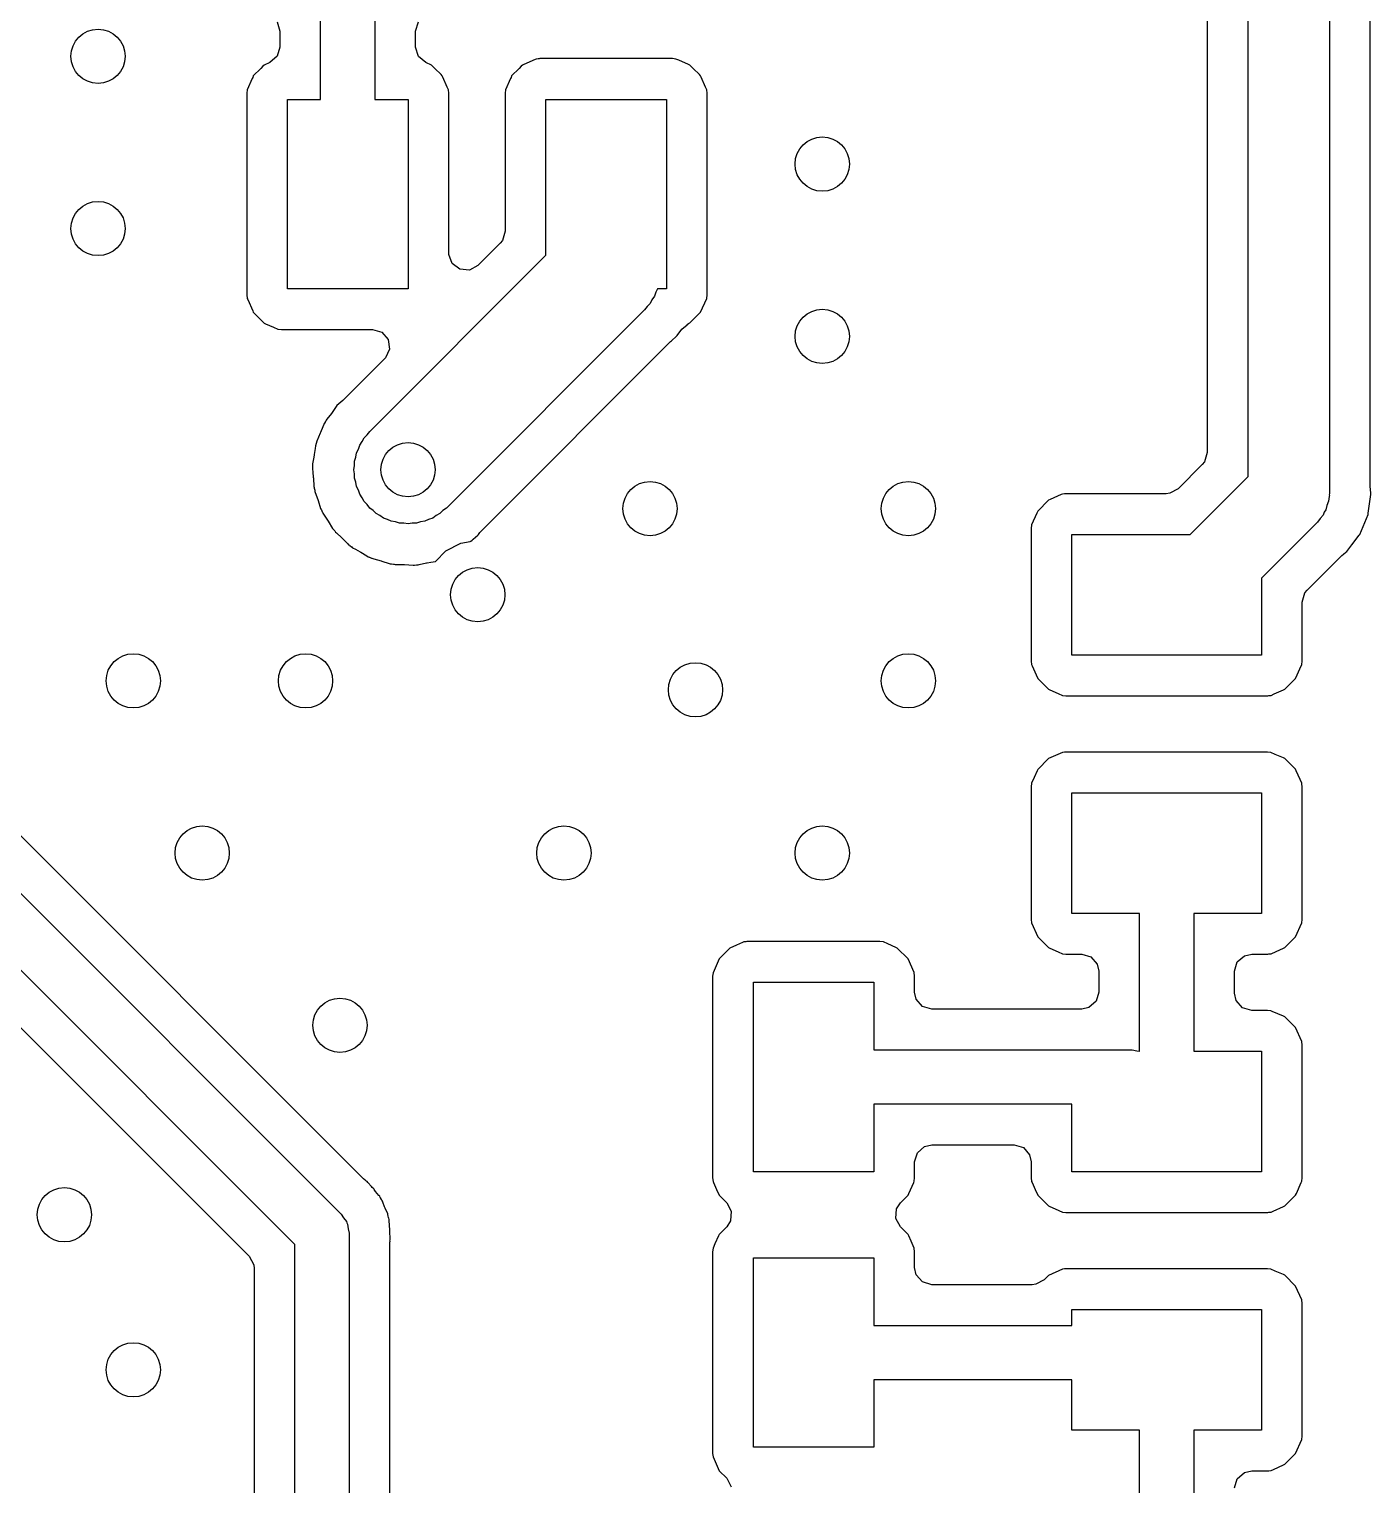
# Model space of a CAD drawing. Extents: x 1.61 to 3.5, y 0.06 to 3.74.
# Drawn here: x 2.7003 to 3.0898, y 1.0881 to 1.5107 of the extents above; entities that cross this region are included whole.
import ezdxf

# ---------------------------------------------------------------- set-up
doc = ezdxf.new("R2010")
doc.units = 0
doc.header["$MEASUREMENT"] = 0
doc.layers.add('BLACK', color=7, linetype='CONTINUOUS')

msp = doc.modelspace()

# ---------------------------------------------------------------- linework, layer by layer
at = {"layer": 'BLACK', "linetype": 'CONTINUOUS'}
for p, q in [((3.07774, 1.73851), (3.07774, 1.37593)), ((3.05412, 1.38083), (3.05412, 1.73362)), ((3.08957, 1.37781), (3.08957, 1.73663)), ((3.04229, 1.71129), (3.04229, 1.38778)), ((2.78489, 1.4903), (2.78489, 1.5253)), ((2.80064, 1.5253), (2.80064, 1.4903)), ((2.77224, 1.51284), (2.77306, 1.51011)), ((2.77306, 1.51011), (2.77306, 1.50549)), ((2.81247, 1.51011), (2.81326, 1.51279)), ((2.81247, 1.50549), (2.81247, 1.51011)), ((2.77306, 1.50549), (2.77227, 1.50281)), ((2.81329, 1.50276), (2.81247, 1.50549)), ((2.77011, 1.50096), (2.76845, 1.50022)), ((2.77227, 1.50281), (2.77011, 1.50096)), ((2.81542, 1.50096), (2.81329, 1.50276)), ((2.81706, 1.50023), (2.81542, 1.50096)), ((2.81804, 1.49926), (2.81706, 1.50023)), ((2.84387, 1.5004), (2.84345, 1.50022)), ((2.84713, 1.50186), (2.84387, 1.5004)), ((2.84747, 1.50201), (2.84713, 1.50186)), ((2.84713, 1.50186), (2.84713, 1.50186)), ((2.84807, 1.50208), (2.84747, 1.50201)), ((2.84836, 1.50211), (2.84807, 1.50208)), ((2.84851, 1.50213), (2.84836, 1.50211)), ((2.84836, 1.50211), (2.84836, 1.50211)), ((2.88702, 1.50213), (2.84851, 1.50213)), ((2.88803, 1.50201), (2.88702, 1.50213)), ((2.8889, 1.50163), (2.88803, 1.50201)), ((2.89164, 1.50042), (2.8889, 1.50163)), ((2.89206, 1.50023), (2.89164, 1.50042)), ((2.89164, 1.50042), (2.89164, 1.50042)), ((2.89304, 1.49926), (2.89206, 1.50023)), ((2.76502, 1.49638), (2.76355, 1.49307)), ((2.76515, 1.49668), (2.76502, 1.49638)), ((2.76533, 1.4971), (2.76515, 1.49668)), ((2.76515, 1.49668), (2.76515, 1.49668)), ((2.76748, 1.49925), (2.76533, 1.4971)), ((2.76812, 1.49989), (2.76748, 1.49925)), ((2.76845, 1.50022), (2.76812, 1.49989)), ((2.76812, 1.49989), (2.76812, 1.49989)), ((2.81983, 1.49747), (2.81804, 1.49926)), ((2.82018, 1.49712), (2.81983, 1.49747)), ((2.82037, 1.4967), (2.82018, 1.49712)), ((2.82162, 1.49388), (2.82037, 1.4967)), ((2.84002, 1.49638), (2.83855, 1.49307)), ((2.84015, 1.49668), (2.84002, 1.49638)), ((2.84033, 1.4971), (2.84015, 1.49668)), ((2.84015, 1.49668), (2.84015, 1.49668)), ((2.84248, 1.49925), (2.84033, 1.4971)), ((2.84312, 1.49989), (2.84248, 1.49925)), ((2.84345, 1.50022), (2.84312, 1.49989)), ((2.84312, 1.49989), (2.84312, 1.49989)), ((2.89483, 1.49747), (2.89304, 1.49926)), ((2.89518, 1.49712), (2.89483, 1.49747)), ((2.89537, 1.4967), (2.89518, 1.49712)), ((2.89662, 1.49388), (2.89537, 1.4967)), ((2.76355, 1.49307), (2.76343, 1.49206)), ((2.76343, 1.49206), (2.76343, 1.43354)), ((2.82197, 1.49309), (2.82162, 1.49388)), ((2.82209, 1.49206), (2.82197, 1.49309)), ((2.82209, 1.44561), (2.82209, 1.49206)), ((2.83855, 1.49307), (2.83843, 1.49206)), ((2.83843, 1.49206), (2.83843, 1.45203)), ((2.89697, 1.49309), (2.89662, 1.49388)), ((2.89709, 1.49206), (2.89697, 1.49309)), ((2.89709, 1.43354), (2.89709, 1.49206)), ((2.77526, 1.4353), (2.77526, 1.4903)), ((2.77526, 1.4903), (2.78489, 1.4903)), ((2.80064, 1.4903), (2.81026, 1.4903)), ((2.81026, 1.4903), (2.81026, 1.4353)), ((2.85026, 1.44507), (2.85026, 1.4903)), ((2.85026, 1.4903), (2.88526, 1.4903)), ((2.88526, 1.4903), (2.88526, 1.4353)), ((2.83843, 1.45203), (2.83765, 1.44934)), ((2.82211, 1.44525), (2.82209, 1.44561)), ((2.83698, 1.44852), (2.83056, 1.4421)), ((2.83765, 1.44934), (2.83698, 1.44852)), ((2.79913, 1.39393), (2.85026, 1.44507)), ((2.82308, 1.44264), (2.82211, 1.44525)), ((2.82532, 1.44096), (2.82308, 1.44264)), ((2.83056, 1.4421), (2.82811, 1.44076)), ((2.82811, 1.44076), (2.82532, 1.44096)), ((2.76343, 1.43354), (2.76356, 1.43251)), ((2.81026, 1.4353), (2.77526, 1.4353)), ((2.8818, 1.43315), (2.88107, 1.43215)), ((2.88218, 1.43433), (2.8818, 1.43315)), ((2.88267, 1.4353), (2.88218, 1.43433)), ((2.88526, 1.4353), (2.88267, 1.4353)), ((2.89698, 1.43253), (2.89709, 1.43354)), ((2.76356, 1.43251), (2.76371, 1.43217)), ((2.76371, 1.43217), (2.76371, 1.43217)), ((2.76371, 1.43217), (2.76515, 1.42892)), ((2.76515, 1.42892), (2.76534, 1.42848)), ((2.76534, 1.42848), (2.76846, 1.42537)), ((2.8789, 1.42916), (2.8214, 1.37166)), ((2.87963, 1.43017), (2.8789, 1.42916)), ((2.8805, 1.43104), (2.87963, 1.43017)), ((2.88107, 1.43215), (2.8805, 1.43104)), ((2.89208, 1.42538), (2.89519, 1.4285)), ((2.89519, 1.4285), (2.89698, 1.43253)), ((2.76846, 1.42537), (2.76888, 1.42518)), ((2.76888, 1.42518), (2.76888, 1.42518)), ((2.76888, 1.42518), (2.77123, 1.42415)), ((2.8897, 1.42355), (2.89132, 1.42488)), ((2.89128, 1.42494), (2.89166, 1.42519)), ((2.89132, 1.42488), (2.89128, 1.42494)), ((2.89166, 1.42519), (2.89208, 1.42538)), ((2.77123, 1.42415), (2.7725, 1.42359)), ((2.7725, 1.42359), (2.77351, 1.42347)), ((2.77351, 1.42347), (2.79995, 1.42347)), ((2.79995, 1.42347), (2.80264, 1.42268)), ((2.80264, 1.42268), (2.80447, 1.42057)), ((2.80447, 1.42057), (2.80486, 1.4178)), ((2.83164, 1.36518), (2.88647, 1.42)), ((2.88647, 1.42), (2.88671, 1.42023)), ((2.88671, 1.42023), (2.88818, 1.42151)), ((2.88818, 1.42151), (2.88841, 1.42171)), ((2.88841, 1.42171), (2.8897, 1.42355)), ((2.80486, 1.4178), (2.8037, 1.41526)), ((2.80346, 1.415), (2.79156, 1.4031)), ((2.8037, 1.41526), (2.80346, 1.415)), ((2.79156, 1.4031), (2.79131, 1.40287)), ((2.78803, 1.39915), (2.78669, 1.39743)), ((2.78819, 1.39936), (2.78803, 1.39915)), ((2.78962, 1.40139), (2.78819, 1.39936)), ((2.79131, 1.40287), (2.78962, 1.40139)), ((2.78578, 1.39593), (2.78506, 1.39408)), ((2.78595, 1.39617), (2.78578, 1.39593)), ((2.78602, 1.39629), (2.78595, 1.39617)), ((2.78631, 1.3968), (2.78602, 1.39629)), ((2.78638, 1.39692), (2.78631, 1.3968)), ((2.7865, 1.39719), (2.78638, 1.39692)), ((2.78669, 1.39743), (2.7865, 1.39719)), ((2.78669, 1.39743), (2.78669, 1.39743)), ((2.78366, 1.39068), (2.7835, 1.39012)), ((2.7837, 1.39081), (2.78366, 1.39068)), ((2.78375, 1.39111), (2.7837, 1.39081)), ((2.78478, 1.39337), (2.78375, 1.39111)), ((2.78488, 1.39361), (2.78478, 1.39337)), ((2.78506, 1.39408), (2.78488, 1.39361)), ((2.79623, 1.38995), (2.79696, 1.39095)), ((2.79696, 1.39095), (2.79752, 1.39206)), ((2.79752, 1.39206), (2.7984, 1.39293)), ((2.7984, 1.39293), (2.79913, 1.39393)), ((2.78299, 1.38699), (2.78281, 1.38599)), ((2.78303, 1.38724), (2.78299, 1.38699)), ((2.78325, 1.38893), (2.78303, 1.38724)), ((2.78336, 1.38971), (2.78325, 1.38893)), ((2.78346, 1.38999), (2.78336, 1.38971)), ((2.7835, 1.39012), (2.78346, 1.38999)), ((2.79471, 1.38526), (2.79509, 1.38644)), ((2.79509, 1.38644), (2.79529, 1.38767)), ((2.79529, 1.38767), (2.79585, 1.38877)), ((2.79585, 1.38877), (2.79623, 1.38995)), ((3.04229, 1.38778), (3.0415, 1.3851)), ((2.78252, 1.38339), (2.78248, 1.38309)), ((2.78248, 1.38309), (2.7826, 1.38206)), ((2.78255, 1.38411), (2.78252, 1.38352)), ((2.78252, 1.38352), (2.78252, 1.38339)), ((2.78281, 1.38599), (2.78254, 1.38454)), ((2.78254, 1.38454), (2.78255, 1.38425)), ((2.78255, 1.38425), (2.78255, 1.38411)), ((2.7826, 1.38206), (2.78276, 1.38062)), ((2.79452, 1.3828), (2.79471, 1.38402)), ((2.79471, 1.38157), (2.79452, 1.3828)), ((2.79471, 1.38402), (2.79471, 1.38526)), ((3.04084, 1.38427), (3.03385, 1.37728)), ((3.0415, 1.3851), (3.04084, 1.38427)), ((2.78276, 1.38062), (2.78278, 1.38036)), ((2.78278, 1.38036), (2.78292, 1.37788)), ((2.78292, 1.37788), (2.78301, 1.37759)), ((2.79471, 1.38034), (2.79471, 1.38157)), ((2.79509, 1.37916), (2.79471, 1.38034)), ((2.79529, 1.37793), (2.79509, 1.37916)), ((2.79585, 1.37683), (2.79529, 1.37793)), ((3.0373, 1.364), (3.05412, 1.38083)), ((3.08962, 1.37716), (3.08957, 1.37781)), ((2.78301, 1.37759), (2.78303, 1.37746)), ((2.78303, 1.37746), (2.78315, 1.37688)), ((2.78315, 1.37688), (2.78318, 1.37675)), ((2.78318, 1.37675), (2.78322, 1.37646)), ((2.78322, 1.37646), (2.78332, 1.37617)), ((2.78332, 1.37617), (2.78332, 1.37617)), ((2.78332, 1.37617), (2.78407, 1.37412)), ((2.78407, 1.37412), (2.78415, 1.37388)), ((2.78415, 1.37388), (2.78488, 1.3715)), ((2.79623, 1.37565), (2.79585, 1.37683)), ((2.79696, 1.37465), (2.79623, 1.37565)), ((2.79752, 1.37354), (2.79696, 1.37465)), ((2.7984, 1.37267), (2.79752, 1.37354)), ((2.99618, 1.37392), (2.99307, 1.3708)), ((2.99664, 1.37412), (2.99618, 1.37392)), ((2.99987, 1.37556), (2.99664, 1.37412)), ((3.00021, 1.37571), (2.99987, 1.37556)), ((2.99987, 1.37556), (2.99987, 1.37556)), ((3.00081, 1.37578), (3.00021, 1.37571)), ((3.0011, 1.37581), (3.00081, 1.37578)), ((3.00124, 1.37583), (3.0011, 1.37581)), ((3.0011, 1.37581), (3.0011, 1.37581)), ((3.03034, 1.37583), (3.00124, 1.37583)), ((3.0314, 1.37594), (3.03034, 1.37583)), ((3.03385, 1.37728), (3.0314, 1.37594)), ((3.07752, 1.37364), (3.07703, 1.37242)), ((3.07766, 1.37505), (3.07752, 1.37364)), ((3.07773, 1.37536), (3.07766, 1.37505)), ((3.07774, 1.37593), (3.07771, 1.37554)), ((3.07771, 1.37554), (3.07773, 1.37536)), ((3.08902, 1.37019), (3.08974, 1.37561)), ((3.08978, 1.37593), (3.08962, 1.37716)), ((3.08974, 1.37561), (3.08978, 1.37593)), ((2.78488, 1.3715), (2.78504, 1.37124)), ((2.78504, 1.37124), (2.78509, 1.37112)), ((2.78509, 1.37112), (2.78535, 1.37059)), ((2.78535, 1.37059), (2.78541, 1.37047)), ((2.78541, 1.37047), (2.78551, 1.37019)), ((2.78551, 1.37019), (2.7869, 1.36812)), ((2.79913, 1.37166), (2.7984, 1.37267)), ((2.80013, 1.37094), (2.79913, 1.37166)), ((2.80101, 1.37006), (2.80013, 1.37094)), ((2.80211, 1.3695), (2.80101, 1.37006)), ((2.80311, 1.36877), (2.80211, 1.3695)), ((2.81842, 1.3695), (2.81741, 1.36877)), ((2.81952, 1.37006), (2.81842, 1.3695)), ((2.8204, 1.37094), (2.81952, 1.37006)), ((2.8214, 1.37166), (2.8204, 1.37094)), ((2.9928, 1.37018), (2.99129, 1.36677)), ((2.99288, 1.37038), (2.9928, 1.37018)), ((2.99307, 1.3708), (2.99288, 1.37038)), ((2.99288, 1.37038), (2.99288, 1.37038)), ((3.07592, 1.36962), (3.07503, 1.36866)), ((3.07624, 1.37043), (3.07592, 1.36962)), ((3.07673, 1.37115), (3.07624, 1.37043)), ((3.07703, 1.37242), (3.07673, 1.37115)), ((3.08658, 1.36401), (3.08897, 1.36976)), ((3.08897, 1.36976), (3.08902, 1.37019)), ((2.7869, 1.36812), (2.78704, 1.3679)), ((2.78704, 1.3679), (2.78831, 1.36577)), ((2.78831, 1.36577), (2.78852, 1.36556)), ((2.78852, 1.36556), (2.78861, 1.36545)), ((2.78861, 1.36545), (2.78898, 1.365)), ((2.78898, 1.365), (2.78907, 1.36489)), ((2.80429, 1.36838), (2.80311, 1.36877)), ((2.8054, 1.36782), (2.80429, 1.36838)), ((2.80662, 1.36763), (2.8054, 1.36782)), ((2.8078, 1.36725), (2.80662, 1.36763)), ((2.80904, 1.36725), (2.8078, 1.36725)), ((2.81026, 1.36705), (2.80904, 1.36725)), ((2.81149, 1.36725), (2.81026, 1.36705)), ((2.81273, 1.36725), (2.81149, 1.36725)), ((2.81391, 1.36763), (2.81273, 1.36725)), ((2.81513, 1.36782), (2.81391, 1.36763)), ((2.81623, 1.36838), (2.81513, 1.36782)), ((2.81741, 1.36877), (2.81623, 1.36838)), ((2.83112, 1.36456), (2.83164, 1.36518)), ((2.99129, 1.36677), (2.99117, 1.36576)), ((2.99117, 1.36576), (2.99117, 1.32724)), ((3.07428, 1.36758), (3.058, 1.3513)), ((3.07503, 1.36866), (3.07428, 1.36758)), ((2.78907, 1.36489), (2.78923, 1.36465)), ((2.78923, 1.36465), (2.78945, 1.36444)), ((2.78945, 1.36444), (2.78945, 1.36444)), ((2.78945, 1.36444), (2.79107, 1.36297)), ((2.79107, 1.36297), (2.79126, 1.36279)), ((2.79126, 1.36279), (2.79276, 1.36127)), ((2.79276, 1.36127), (2.79301, 1.36103)), ((2.79301, 1.36103), (2.79326, 1.36087)), ((2.79326, 1.36087), (2.79337, 1.36079)), ((2.79337, 1.36079), (2.79384, 1.36043)), ((2.82124, 1.35924), (2.82563, 1.36148)), ((2.82563, 1.36148), (2.82834, 1.36191)), ((2.82834, 1.36191), (2.82848, 1.36201)), ((2.82848, 1.36201), (2.82885, 1.36238)), ((2.82885, 1.36238), (2.82913, 1.36265)), ((2.82913, 1.36265), (2.83049, 1.3638)), ((2.83049, 1.3638), (2.83071, 1.36399)), ((2.83071, 1.36399), (2.83112, 1.36456)), ((3.003, 1.329), (3.003, 1.364)), ((3.003, 1.364), (3.0373, 1.364)), ((3.08309, 1.35945), (3.08429, 1.36102)), ((3.08429, 1.36102), (3.08639, 1.36375)), ((3.08639, 1.36375), (3.08658, 1.36401)), ((2.79384, 1.36043), (2.79395, 1.36036)), ((2.79395, 1.36036), (2.79417, 1.36015)), ((2.79417, 1.36015), (2.79498, 1.35971)), ((2.79498, 1.35971), (2.79635, 1.35897)), ((2.79635, 1.35897), (2.79658, 1.35884)), ((2.79658, 1.35884), (2.79831, 1.35778)), ((2.79831, 1.35778), (2.7987, 1.35754)), ((2.7987, 1.35754), (2.79898, 1.35745)), ((2.79898, 1.35745), (2.79911, 1.35739)), ((2.79911, 1.35739), (2.79965, 1.35716)), ((2.79965, 1.35716), (2.79977, 1.35711)), ((2.79977, 1.35711), (2.80004, 1.35697)), ((2.80004, 1.35697), (2.80033, 1.35689)), ((2.80033, 1.35689), (2.80033, 1.35689)), ((2.80033, 1.35689), (2.80244, 1.35634)), ((2.81819, 1.35619), (2.82124, 1.35924)), ((3.07128, 1.34785), (3.08132, 1.35789)), ((3.08132, 1.35789), (3.08181, 1.35832)), ((3.08181, 1.35832), (3.08254, 1.35887)), ((3.08254, 1.35887), (3.08279, 1.35907)), ((3.08279, 1.35907), (3.08309, 1.35945)), ((2.80244, 1.35634), (2.80269, 1.35627)), ((2.80269, 1.35627), (2.80477, 1.3556)), ((2.80477, 1.3556), (2.80477, 1.3556)), ((2.80477, 1.3556), (2.80506, 1.35551)), ((2.80506, 1.35551), (2.80536, 1.35549)), ((2.80536, 1.35549), (2.80549, 1.35546)), ((2.80549, 1.35546), (2.80607, 1.35537)), ((2.80607, 1.35537), (2.8062, 1.35535)), ((2.8062, 1.35535), (2.80649, 1.35527)), ((2.80649, 1.35527), (2.80898, 1.35524)), ((2.80898, 1.35524), (2.80924, 1.35523)), ((2.80924, 1.35523), (2.81172, 1.35506)), ((2.81172, 1.35506), (2.81201, 1.35511)), ((2.81201, 1.35511), (2.81214, 1.35511)), ((2.81214, 1.35511), (2.81274, 1.35516)), ((2.81274, 1.35516), (2.81287, 1.35517)), ((2.81287, 1.35517), (2.81317, 1.35517)), ((2.81317, 1.35517), (2.81346, 1.35524)), ((2.81346, 1.35524), (2.81559, 1.35572)), ((2.81346, 1.35524), (2.81346, 1.35524)), ((2.81559, 1.35572), (2.81584, 1.35578)), ((2.81584, 1.35578), (2.8169, 1.35596)), ((2.8169, 1.35596), (2.81819, 1.35619)), ((3.058, 1.3513), (3.058, 1.329)), ((3.06983, 1.34434), (3.07062, 1.34702)), ((3.06983, 1.32724), (3.06983, 1.34434)), ((3.07062, 1.34702), (3.07128, 1.34785)), ((2.99117, 1.32724), (2.99129, 1.32621)), ((3.058, 1.329), (3.003, 1.329)), ((3.06971, 1.32623), (3.06983, 1.32724)), ((2.99129, 1.32621), (2.99144, 1.32587)), ((2.99144, 1.32587), (2.99144, 1.32587)), ((2.99144, 1.32587), (2.9926, 1.32327)), ((2.9926, 1.32327), (2.99308, 1.32218)), ((3.06793, 1.3222), (3.0684, 1.32326)), ((3.0684, 1.32326), (3.06915, 1.32496)), ((3.06915, 1.32496), (3.06971, 1.32623)), ((2.99308, 1.32218), (2.9962, 1.31907)), ((2.9962, 1.31907), (2.99662, 1.31888)), ((2.99662, 1.31888), (2.99662, 1.31888)), ((2.99662, 1.31888), (2.99896, 1.31785)), ((3.06173, 1.31771), (3.0644, 1.3189)), ((3.0644, 1.3189), (3.06482, 1.31908)), ((3.06482, 1.31908), (3.06793, 1.3222)), ((2.99896, 1.31785), (3.00023, 1.31729)), ((3.00023, 1.31729), (3.00124, 1.31717)), ((3.00124, 1.31717), (3.05976, 1.31717)), ((3.05976, 1.31717), (3.0599, 1.31719)), ((3.0599, 1.31719), (3.06019, 1.31722)), ((3.0599, 1.31719), (3.0599, 1.31719)), ((3.06019, 1.31722), (3.06079, 1.31729)), ((3.06079, 1.31729), (3.06173, 1.31771)), ((2.99618, 1.29892), (2.99307, 1.2958)), ((3.00021, 1.30071), (2.99618, 1.29892)), ((3.00081, 1.30078), (3.00021, 1.30071)), ((3.0011, 1.30081), (3.00081, 1.30078)), ((3.00124, 1.30083), (3.0011, 1.30081)), ((3.0011, 1.30081), (3.0011, 1.30081)), ((3.05976, 1.30083), (3.00124, 1.30083)), ((3.06077, 1.30071), (3.05976, 1.30083)), ((3.06204, 1.30015), (3.06077, 1.30071)), ((3.06438, 1.29912), (3.06204, 1.30015)), ((3.0648, 1.29893), (3.06438, 1.29912)), ((3.06438, 1.29912), (3.06438, 1.29912)), ((3.06792, 1.29582), (3.0648, 1.29893)), ((2.99201, 1.2934), (2.99129, 1.29177)), ((2.99288, 1.29538), (2.99201, 1.2934)), ((2.99307, 1.2958), (2.99288, 1.29538)), ((2.99288, 1.29538), (2.99288, 1.29538)), ((3.0681, 1.2954), (3.06792, 1.29582)), ((3.06922, 1.29288), (3.0681, 1.2954)), ((2.99129, 1.29177), (2.99117, 1.29076)), ((2.99117, 1.29076), (2.99117, 1.25224)), ((3.003, 1.254), (3.003, 1.289)), ((3.003, 1.289), (3.058, 1.289)), ((3.058, 1.289), (3.058, 1.254)), ((3.06971, 1.29179), (3.06922, 1.29288)), ((3.06975, 1.29142), (3.06971, 1.29179)), ((3.06981, 1.2909), (3.06975, 1.29142)), ((3.06983, 1.29076), (3.06981, 1.2909)), ((3.06983, 1.25224), (3.06983, 1.29076)), ((2.79735, 1.17693), (2.6895, 1.28478)), ((2.67918, 1.27837), (2.79084, 1.1667)), ((2.77739, 1.15788), (2.67035, 1.26493)), ((2.99117, 1.25224), (2.99129, 1.25121)), ((2.99129, 1.25121), (2.99308, 1.24718)), ((3.02263, 1.254), (3.003, 1.254)), ((3.02263, 1.214), (3.02263, 1.254)), ((3.058, 1.254), (3.03837, 1.254)), ((3.03837, 1.254), (3.03837, 1.214)), ((3.06793, 1.2472), (3.06971, 1.25123)), ((3.06971, 1.25123), (3.06983, 1.25224)), ((2.99308, 1.24718), (2.9962, 1.24407)), ((3.06614, 1.2454), (3.06761, 1.24688)), ((3.06761, 1.24688), (3.06793, 1.2472)), ((2.90336, 1.24359), (2.90212, 1.24235)), ((2.90368, 1.24392), (2.90336, 1.24359)), ((2.90336, 1.24359), (2.90336, 1.24359)), ((2.90563, 1.24478), (2.90368, 1.24392)), ((2.90737, 1.24556), (2.90563, 1.24478)), ((2.90771, 1.24571), (2.90737, 1.24556)), ((2.90737, 1.24556), (2.90737, 1.24556)), ((2.90831, 1.24578), (2.90771, 1.24571)), ((2.9086, 1.24581), (2.90831, 1.24578)), ((2.90874, 1.24583), (2.9086, 1.24581)), ((2.9086, 1.24581), (2.9086, 1.24581)), ((2.94726, 1.24583), (2.90874, 1.24583)), ((2.94827, 1.24571), (2.94726, 1.24583)), ((2.94954, 1.24515), (2.94827, 1.24571)), ((2.95188, 1.24412), (2.94954, 1.24515)), ((2.9523, 1.24393), (2.95188, 1.24412)), ((2.95188, 1.24412), (2.95188, 1.24412)), ((2.95542, 1.24082), (2.9523, 1.24393)), ((2.9962, 1.24407), (2.99662, 1.24388)), ((2.99662, 1.24388), (2.99662, 1.24388)), ((2.99662, 1.24388), (2.99896, 1.24285)), ((2.99896, 1.24285), (3.00023, 1.24229)), ((3.06079, 1.24229), (3.06228, 1.24295)), ((3.06228, 1.24295), (3.0644, 1.2439)), ((3.0644, 1.2439), (3.06482, 1.24408)), ((3.06482, 1.24408), (3.06614, 1.2454)), ((2.90057, 1.2408), (2.89879, 1.23677)), ((2.90212, 1.24235), (2.90057, 1.2408)), ((2.95721, 1.23679), (2.95542, 1.24082)), ((3.00023, 1.24229), (3.00124, 1.24217)), ((3.00124, 1.24217), (3.00583, 1.24217)), ((3.00583, 1.24217), (3.00852, 1.24138)), ((3.00852, 1.24138), (3.01035, 1.23927)), ((3.01035, 1.23927), (3.0108, 1.23721)), ((3.0502, 1.23721), (3.05099, 1.23989)), ((3.05099, 1.23989), (3.0531, 1.24172)), ((3.0531, 1.24172), (3.05517, 1.24217)), ((3.05517, 1.24217), (3.05976, 1.24217)), ((3.05976, 1.24217), (3.0599, 1.24219)), ((3.0599, 1.24219), (3.06019, 1.24222)), ((3.0599, 1.24219), (3.0599, 1.24219)), ((3.06019, 1.24222), (3.06079, 1.24229)), ((2.89879, 1.23677), (2.89867, 1.23576)), ((2.89867, 1.23576), (2.89867, 1.17724)), ((2.9105, 1.179), (2.9105, 1.234)), ((2.9105, 1.234), (2.9455, 1.234)), ((2.9455, 1.234), (2.9455, 1.21437)), ((2.95733, 1.23576), (2.95721, 1.23679)), ((2.95733, 1.23117), (2.95733, 1.23576)), ((3.0108, 1.23721), (3.0108, 1.23117)), ((3.0502, 1.23079), (3.0502, 1.23721)), ((2.68806, 1.23048), (2.76411, 1.15444)), ((2.95778, 1.2291), (2.95733, 1.23117)), ((3.0108, 1.23117), (3.01001, 1.22848)), ((3.05065, 1.22873), (3.0502, 1.23079)), ((2.95961, 1.22699), (2.95778, 1.2291)), ((2.96229, 1.2262), (2.95961, 1.22699)), ((3.00583, 1.2262), (2.96229, 1.2262)), ((3.0079, 1.22665), (3.00583, 1.2262)), ((3.01001, 1.22848), (3.0079, 1.22665)), ((3.05248, 1.22662), (3.05065, 1.22873)), ((3.05517, 1.22583), (3.05248, 1.22662)), ((3.05976, 1.22583), (3.05517, 1.22583)), ((3.06077, 1.22571), (3.05976, 1.22583)), ((3.06111, 1.22556), (3.06077, 1.22571)), ((3.06438, 1.22412), (3.06111, 1.22556)), ((3.06111, 1.22556), (3.06111, 1.22556)), ((3.0648, 1.22393), (3.06438, 1.22412)), ((3.06438, 1.22412), (3.06438, 1.22412)), ((3.06792, 1.22082), (3.0648, 1.22393)), ((3.06971, 1.21679), (3.06792, 1.22082)), ((2.9455, 1.21437), (3.02051, 1.21437)), ((3.02051, 1.21437), (3.0218, 1.21408)), ((3.0218, 1.21408), (3.0225, 1.214)), ((3.0225, 1.214), (3.02263, 1.214)), ((3.03837, 1.214), (3.058, 1.214)), ((3.058, 1.214), (3.058, 1.179)), ((3.06983, 1.21576), (3.06971, 1.21679)), ((3.06983, 1.17724), (3.06983, 1.21576)), ((3.003, 1.19863), (2.9455, 1.19863)), ((2.9455, 1.19863), (2.9455, 1.179)), ((3.003, 1.179), (3.003, 1.19863)), ((2.95733, 1.18183), (2.95812, 1.18452)), ((2.95812, 1.18452), (2.96023, 1.18635)), ((2.96023, 1.18635), (2.96229, 1.1868)), ((2.96229, 1.1868), (2.98621, 1.1868)), ((2.98621, 1.1868), (2.98889, 1.18601)), ((2.98889, 1.18601), (2.99072, 1.1839)), ((2.99072, 1.1839), (2.99117, 1.18183)), ((2.95733, 1.17724), (2.95733, 1.18183)), ((2.99117, 1.18183), (2.99117, 1.17724)), ((2.79779, 1.17657), (2.79735, 1.17693)), ((2.79805, 1.17634), (2.79779, 1.17657)), ((2.79779, 1.17657), (2.79779, 1.17657)), ((2.79835, 1.17615), (2.79805, 1.17634)), ((2.79858, 1.17588), (2.79835, 1.17615)), ((2.79961, 1.17469), (2.79858, 1.17588)), ((2.89867, 1.17724), (2.89879, 1.17621)), ((2.89879, 1.17621), (2.89894, 1.17587)), ((2.89894, 1.17587), (2.89894, 1.17587)), ((2.89894, 1.17587), (2.89985, 1.17384)), ((2.9455, 1.179), (2.9105, 1.179)), ((2.95565, 1.1727), (2.95706, 1.17589)), ((2.95706, 1.17589), (2.95721, 1.17623)), ((2.95721, 1.17623), (2.95733, 1.17724)), ((2.99117, 1.17724), (2.99129, 1.17621)), ((2.99129, 1.17621), (2.99144, 1.17587)), ((2.99144, 1.17587), (2.99144, 1.17587)), ((2.99144, 1.17587), (2.99235, 1.17384)), ((3.058, 1.179), (3.003, 1.179)), ((3.06815, 1.1727), (3.06956, 1.17589)), ((3.06956, 1.17589), (3.06971, 1.17623)), ((3.06971, 1.17623), (3.06983, 1.17724)), ((2.79986, 1.17442), (2.79961, 1.17469)), ((2.80028, 1.17399), (2.79986, 1.17442)), ((2.8004, 1.17384), (2.80028, 1.17399)), ((2.80059, 1.17357), (2.8004, 1.17384)), ((2.80084, 1.17326), (2.80059, 1.17357)), ((2.8018, 1.17214), (2.80084, 1.17326)), ((2.80203, 1.17187), (2.8018, 1.17214)), ((2.8018, 1.17214), (2.8018, 1.17214)), ((2.80218, 1.17155), (2.80203, 1.17187)), ((2.80226, 1.17142), (2.80218, 1.17155)), ((2.80256, 1.17091), (2.80226, 1.17142)), ((2.80263, 1.17078), (2.80256, 1.17091)), ((2.80284, 1.17049), (2.80263, 1.17078)), ((2.89985, 1.17384), (2.90058, 1.17218)), ((2.90058, 1.17218), (2.90276, 1.17001)), ((2.95339, 1.17016), (2.95543, 1.1722)), ((2.95543, 1.1722), (2.95565, 1.1727)), ((2.99235, 1.17384), (2.99308, 1.17218)), ((2.99308, 1.17218), (2.99341, 1.17186)), ((2.99341, 1.17186), (2.99341, 1.17186)), ((2.99341, 1.17186), (2.99413, 1.17114)), ((2.99413, 1.17114), (2.9962, 1.16907)), ((3.06482, 1.16908), (3.06793, 1.1722)), ((3.06793, 1.1722), (3.06815, 1.1727)), ((2.79084, 1.1667), (2.79154, 1.16559)), ((2.80296, 1.17016), (2.80284, 1.17049)), ((2.80346, 1.16877), (2.80296, 1.17016)), ((2.80296, 1.17016), (2.80296, 1.17016)), ((2.80361, 1.1684), (2.80346, 1.16877)), ((2.80437, 1.16673), (2.80361, 1.1684)), ((2.80442, 1.16638), (2.80437, 1.16673)), ((2.80446, 1.16624), (2.80442, 1.16638)), ((2.90276, 1.17001), (2.9041, 1.16756)), ((2.9041, 1.16756), (2.9039, 1.16477)), ((2.9519, 1.16544), (2.9521, 1.16823)), ((2.9521, 1.16823), (2.95324, 1.17)), ((2.95324, 1.17), (2.95339, 1.17016)), ((2.9962, 1.16907), (2.99662, 1.16888)), ((2.99662, 1.16888), (2.99662, 1.16888)), ((2.99662, 1.16888), (2.9981, 1.16823)), ((2.9981, 1.16823), (3.00023, 1.16729)), ((3.00023, 1.16729), (3.00124, 1.16717)), ((3.00124, 1.16717), (3.05976, 1.16717)), ((3.05976, 1.16717), (3.0599, 1.16719)), ((3.0599, 1.16719), (3.06019, 1.16722)), ((3.0599, 1.16719), (3.0599, 1.16719)), ((3.06019, 1.16722), (3.06079, 1.16729)), ((3.06079, 1.16729), (3.06139, 1.16756)), ((3.06139, 1.16756), (3.0644, 1.1689)), ((3.0644, 1.1689), (3.06482, 1.16908)), ((2.79154, 1.16559), (2.79236, 1.16456)), ((2.79236, 1.16456), (2.79246, 1.16412)), ((2.79246, 1.16412), (2.7927, 1.16374)), ((2.7927, 1.16374), (2.79285, 1.16243)), ((2.79285, 1.16243), (2.79314, 1.16115)), ((2.80461, 1.16566), (2.80446, 1.16624)), ((2.80464, 1.16552), (2.80461, 1.16566)), ((2.80476, 1.16518), (2.80464, 1.16552)), ((2.80478, 1.16483), (2.80476, 1.16518)), ((2.80487, 1.16335), (2.80478, 1.16483)), ((2.80491, 1.16296), (2.80487, 1.16335)), ((2.80497, 1.16256), (2.80491, 1.16296)), ((2.80497, 1.16194), (2.80497, 1.16256)), ((2.90276, 1.163), (2.90057, 1.1608)), ((2.9039, 1.16477), (2.90276, 1.163)), ((2.95324, 1.16299), (2.9519, 1.16544)), ((2.95542, 1.16082), (2.95324, 1.16299)), ((2.79314, 1.16115), (2.79314, 1.01175)), ((2.80498, 1.16163), (2.80497, 1.16194)), ((2.80497, 1.15838), (2.80502, 1.15885)), ((2.80497, 1.02694), (2.80497, 1.15838)), ((2.80511, 1.15955), (2.80498, 1.16163)), ((2.805, 1.15885), (2.80503, 1.1592)), ((2.80502, 1.15885), (2.805, 1.15885)), ((2.80503, 1.1592), (2.80511, 1.15955)), ((2.89935, 1.15804), (2.89879, 1.15677)), ((2.90038, 1.16038), (2.89935, 1.15804)), ((2.90057, 1.1608), (2.90038, 1.16038)), ((2.90038, 1.16038), (2.90038, 1.16038)), ((2.9556, 1.1604), (2.95542, 1.16082)), ((2.95629, 1.15885), (2.9556, 1.1604)), ((2.95721, 1.15679), (2.95629, 1.15885)), ((2.76411, 1.15444), (2.76545, 1.15198)), ((2.77739, 1.01175), (2.77739, 1.15788)), ((2.89879, 1.15677), (2.89867, 1.15576)), ((2.89867, 1.15576), (2.89867, 1.09724)), ((2.9105, 1.099), (2.9105, 1.154)), ((2.9105, 1.154), (2.9455, 1.154)), ((2.9455, 1.154), (2.9455, 1.13437)), ((2.95733, 1.15576), (2.95721, 1.15679)), ((2.95733, 1.15117), (2.95733, 1.15576)), ((2.76545, 1.15198), (2.76556, 1.15093)), ((2.76556, 1.15093), (2.76556, 1.02694)), ((2.95778, 1.1491), (2.95733, 1.15117)), ((3.00021, 1.15071), (2.99618, 1.14892)), ((3.00081, 1.15078), (3.00021, 1.15071)), ((3.0011, 1.15081), (3.00081, 1.15078)), ((3.00124, 1.15083), (3.0011, 1.15081)), ((3.0011, 1.15081), (3.0011, 1.15081)), ((3.05976, 1.15083), (3.00124, 1.15083)), ((3.06077, 1.15071), (3.05976, 1.15083)), ((3.06204, 1.15015), (3.06077, 1.15071)), ((3.06438, 1.14912), (3.06204, 1.15015)), ((2.95961, 1.14699), (2.95778, 1.1491)), ((2.96229, 1.1462), (2.95961, 1.14699)), ((2.99142, 1.1462), (2.96229, 1.1462)), ((2.99247, 1.14632), (2.99142, 1.1462)), ((2.99493, 1.14766), (2.99247, 1.14632)), ((2.99618, 1.14892), (2.99493, 1.14766)), ((3.0648, 1.14893), (3.06438, 1.14912)), ((3.06438, 1.14912), (3.06438, 1.14912)), ((3.06792, 1.14582), (3.0648, 1.14893)), ((3.06971, 1.14179), (3.06792, 1.14582)), ((3.06983, 1.14076), (3.06971, 1.14179)), ((3.003, 1.13437), (3.003, 1.139)), ((3.003, 1.139), (3.058, 1.139)), ((3.058, 1.139), (3.058, 1.104)), ((3.06983, 1.10224), (3.06983, 1.14076)), ((2.9455, 1.13437), (3.003, 1.13437)), ((3.003, 1.11863), (2.9455, 1.11863)), ((2.9455, 1.11863), (2.9455, 1.099)), ((3.003, 1.104), (3.003, 1.11863)), ((3.02263, 1.104), (3.003, 1.104)), ((3.02263, 1.064), (3.02263, 1.104)), ((3.058, 1.104), (3.03837, 1.104)), ((3.03837, 1.104), (3.03837, 1.064)), ((2.9455, 1.099), (2.9105, 1.099)), ((3.06793, 1.0972), (3.06971, 1.10123)), ((3.06971, 1.10123), (3.06983, 1.10224)), ((2.89867, 1.09724), (2.89879, 1.09621)), ((2.89879, 1.09621), (2.90058, 1.09218)), ((3.06482, 1.09408), (3.06793, 1.0972)), ((2.90058, 1.09218), (2.90276, 1.09001)), ((3.05099, 1.08989), (3.0531, 1.09172)), ((3.0531, 1.09172), (3.05517, 1.09217)), ((3.05517, 1.09217), (3.05976, 1.09217)), ((3.05976, 1.09217), (3.0599, 1.09219)), ((3.0599, 1.09219), (3.06019, 1.09222)), ((3.0599, 1.09219), (3.0599, 1.09219)), ((3.06019, 1.09222), (3.06079, 1.09229)), ((3.06079, 1.09229), (3.06149, 1.0926)), ((3.06149, 1.0926), (3.0644, 1.0939)), ((3.0644, 1.0939), (3.06482, 1.09408)), ((2.90276, 1.09001), (2.9041, 1.08756)), ((3.0502, 1.08721), (3.05099, 1.08989))]:
    msp.add_line(p, q, dxfattribs=at)
at = {"layer": 'BLACK'}
for centre in [(2.72026, 1.5028), (2.9305, 1.4715), (2.72026, 1.4528), (2.9305, 1.4215), (2.81026, 1.3828), (2.8805, 1.3715), (2.9555, 1.3715), (2.8305, 1.3465), (2.7305, 1.3215), (2.7805, 1.3215), (2.9555, 1.3215), (2.8937, 1.3189), (2.7505, 1.2715), (2.8555, 1.2715), (2.9305, 1.2715), (2.7905, 1.2215), (2.7105, 1.1665), (2.7305, 1.1215)]:
    msp.add_circle(centre, 0.007874, dxfattribs=at)

doc.saveas('drawing.dxf')
